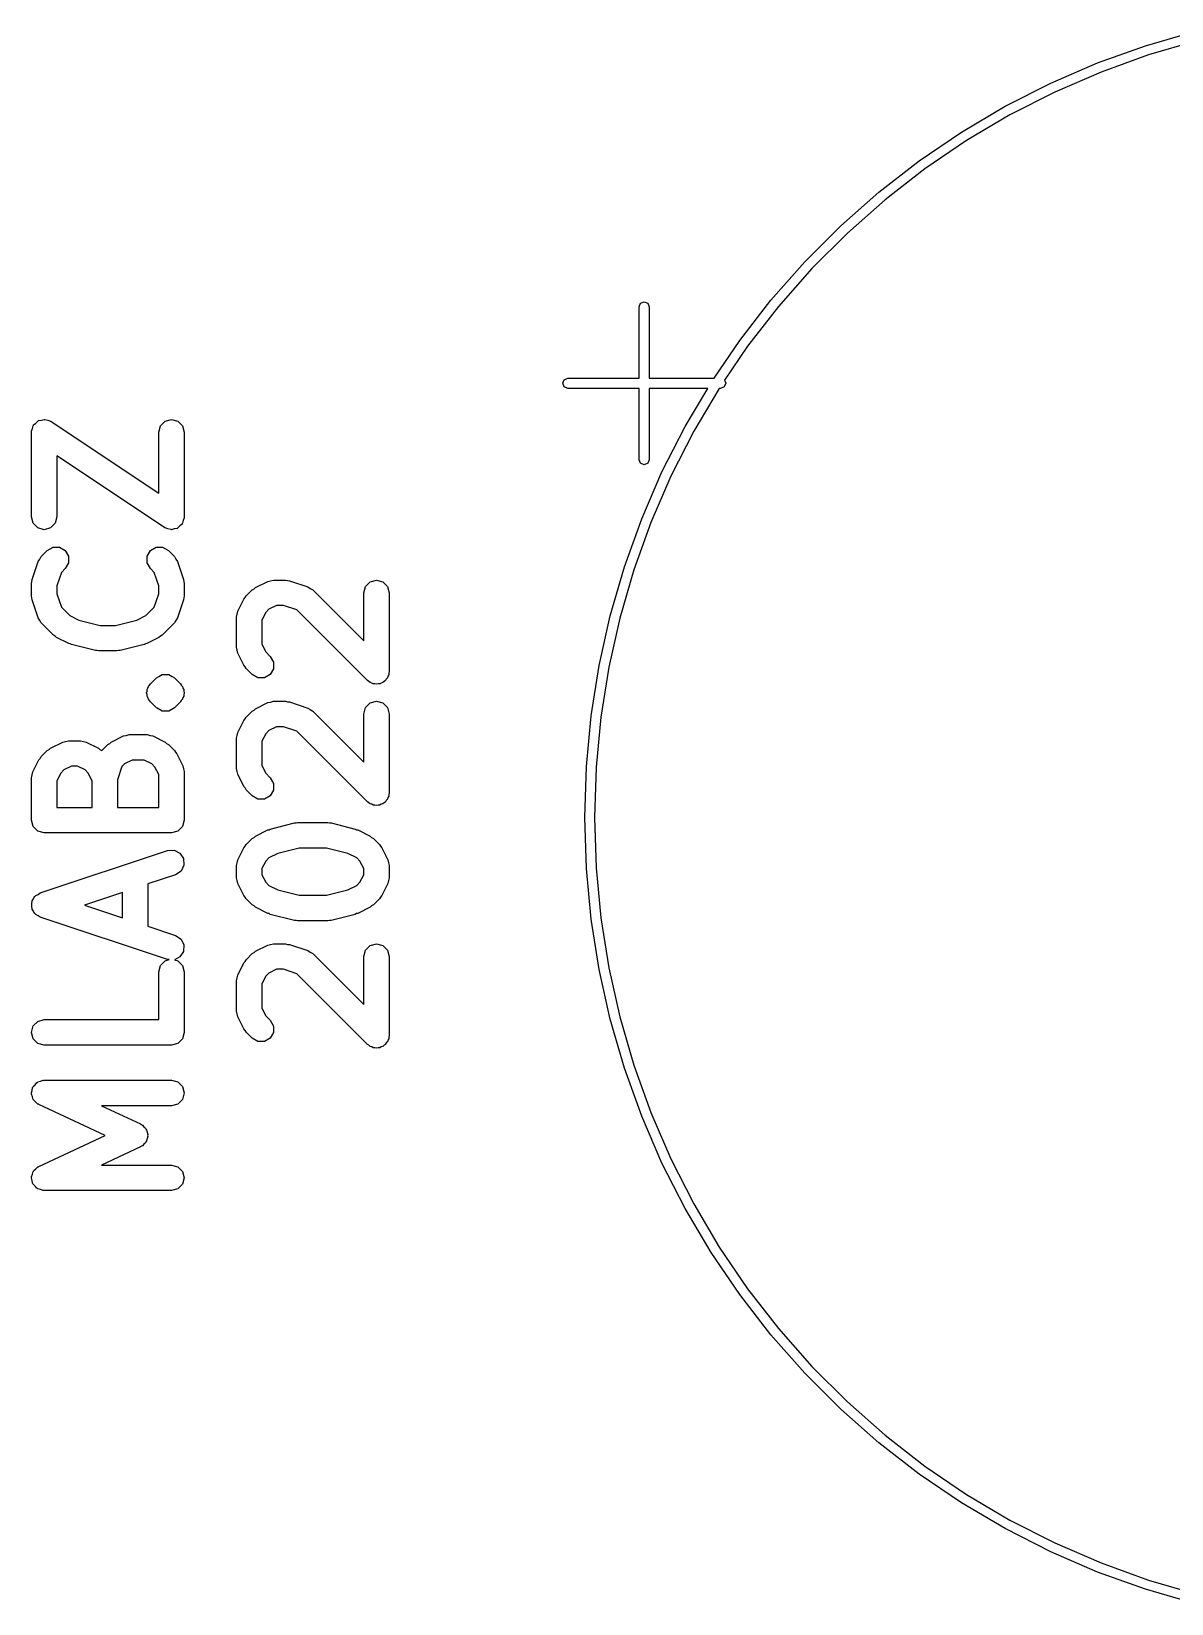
# Model space of a CAD drawing. Extents: x 0.03 to 2.37, y -0.23 to 1.87.
# Drawn here: x 0.114 to 0.643, y 1.072 to 1.802 of the extents above; entities that cross this region are included whole.
import ezdxf

# ---------------------------------------------------------------- set-up
doc = ezdxf.new("R2010")
doc.units = 0
doc.header["$MEASUREMENT"] = 0
doc.layers.add('BLACK', color=7, linetype='CONTINUOUS')

msp = doc.modelspace()

# ---------------------------------------------------------------- linework, layer by layer
at = {"layer": 'BLACK', "linetype": 'CONTINUOUS'}
for p, q in [((0.630937, 1.79496), (0.653643, 1.80156)), ((0.60869, 1.78696), (0.630937, 1.79496)), ((0.65477, 1.79717), (0.632338, 1.79065)), ((0.58699, 1.77756), (0.60869, 1.78696)), ((0.632338, 1.79065), (0.610359, 1.78274)), ((0.610359, 1.78274), (0.58892, 1.77346)), ((0.565923, 1.76683), (0.58699, 1.77756)), ((0.58892, 1.77346), (0.568107, 1.76286)), ((0.545571, 1.75479), (0.565923, 1.76683)), ((0.568107, 1.76286), (0.548, 1.75097)), ((0.526015, 1.7415), (0.545571, 1.75479)), ((0.548, 1.75097), (0.528679, 1.73784)), ((0.507332, 1.72701), (0.526015, 1.7415)), ((0.528679, 1.73784), (0.510221, 1.72352)), ((0.489596, 1.71138), (0.507332, 1.72701)), ((0.510221, 1.72352), (0.492699, 1.70807)), ((0.472876, 1.69466), (0.489596, 1.71138)), ((0.492699, 1.70807), (0.476181, 1.69155)), ((0.45724, 1.67692), (0.472876, 1.69466)), ((0.476181, 1.69155), (0.460733, 1.67403)), ((0.396085, 1.67382), (0.396777, 1.67549)), ((0.396085, 1.64075), (0.396085, 1.67382)), ((0.396777, 1.67549), (0.398447, 1.67618)), ((0.398447, 1.67618), (0.400118, 1.67549)), ((0.400118, 1.67549), (0.400809, 1.67382)), ((0.400809, 1.67382), (0.400809, 1.64075)), ((0.442748, 1.65824), (0.45724, 1.67692)), ((0.460733, 1.67403), (0.446415, 1.65557)), ((0.430862, 1.64075), (0.442748, 1.65824)), ((0.446415, 1.65557), (0.435672, 1.63976)), ((0.361344, 1.64006), (0.363014, 1.64075)), ((0.363014, 1.64075), (0.396085, 1.64075)), ((0.400809, 1.64075), (0.430862, 1.64075)), ((0.360652, 1.63839), (0.361344, 1.64006)), ((0.361344, 1.63672), (0.360652, 1.63839)), ((0.363014, 1.63602), (0.361344, 1.63672)), ((0.396085, 1.63602), (0.363014, 1.63602)), ((0.396085, 1.60295), (0.396085, 1.63602)), ((0.427886, 1.63602), (0.400809, 1.63602)), ((0.400809, 1.63602), (0.400809, 1.60295)), ((0.417422, 1.61833), (0.427886, 1.63602)), ((0.43315, 1.63602), (0.421394, 1.61615)), ((0.43388, 1.63602), (0.43315, 1.63602)), ((0.435551, 1.63672), (0.43388, 1.63602)), ((0.436243, 1.63839), (0.435551, 1.63672)), ((0.435672, 1.63976), (0.436243, 1.63839)), ((0.114659, 1.61741), (0.115007, 1.61871)), ((0.115007, 1.61871), (0.115145, 1.61885)), ((0.115145, 1.61885), (0.115207, 1.61904)), ((0.115207, 1.61904), (0.116217, 1.61992)), ((0.116217, 1.61992), (0.117168, 1.62087)), ((0.117168, 1.62087), (0.117357, 1.62092)), ((0.117357, 1.62092), (0.117503, 1.62105)), ((0.117503, 1.62105), (0.118822, 1.62132)), ((0.118822, 1.62132), (0.120121, 1.62166)), ((0.120121, 1.62166), (0.12031, 1.62161)), ((0.12031, 1.62161), (0.120501, 1.62165)), ((0.120501, 1.62165), (0.121775, 1.62122)), ((0.121775, 1.62122), (0.123074, 1.62087)), ((0.123074, 1.62087), (0.123212, 1.62074)), ((0.123212, 1.62074), (0.123397, 1.62067)), ((0.123397, 1.62067), (0.173271, 1.58742)), ((0.173271, 1.61576), (0.174062, 1.61871)), ((0.174062, 1.61871), (0.176223, 1.62087)), ((0.176223, 1.62087), (0.179176, 1.62166)), ((0.179176, 1.62166), (0.182129, 1.62087)), ((0.182129, 1.62087), (0.18429, 1.61871)), ((0.18429, 1.61871), (0.185082, 1.61576)), ((0.114215, 1.61576), (0.114266, 1.61595)), ((0.114215, 1.57639), (0.114215, 1.61576)), ((0.114228, 1.61614), (0.114659, 1.61741)), ((0.114266, 1.61595), (0.114228, 1.61614)), ((0.173271, 1.58742), (0.173271, 1.61576)), ((0.185082, 1.61576), (0.185082, 1.57639)), ((0.406687, 1.59726), (0.417422, 1.61833)), ((0.421394, 1.61615), (0.410789, 1.59533)), ((0.1759, 1.57148), (0.126026, 1.60472)), ((0.126026, 1.60472), (0.126026, 1.57639)), ((0.396777, 1.60128), (0.396085, 1.60295)), ((0.398447, 1.60059), (0.396777, 1.60128)), ((0.397297, 1.57556), (0.406687, 1.59726)), ((0.400118, 1.60128), (0.398447, 1.60059)), ((0.400809, 1.60295), (0.400118, 1.60128)), ((0.410789, 1.59533), (0.401512, 1.57389)), ((0.115007, 1.57344), (0.114215, 1.57639)), ((0.126026, 1.57639), (0.125235, 1.57344)), ((0.185069, 1.57601), (0.184638, 1.57474)), ((0.185082, 1.57639), (0.185031, 1.5762)), ((0.185031, 1.5762), (0.185069, 1.57601)), ((0.389287, 1.55332), (0.397297, 1.57556)), ((0.117168, 1.57127), (0.115007, 1.57344)), ((0.120121, 1.57048), (0.117168, 1.57127)), ((0.123074, 1.57127), (0.120121, 1.57048)), ((0.125235, 1.57344), (0.123074, 1.57127)), ((0.176085, 1.57141), (0.1759, 1.57148)), ((0.176223, 1.57127), (0.176085, 1.57141)), ((0.177522, 1.57093), (0.176223, 1.57127)), ((0.178796, 1.5705), (0.177522, 1.57093)), ((0.178987, 1.57053), (0.178796, 1.5705)), ((0.179176, 1.57048), (0.178987, 1.57053)), ((0.180475, 1.57083), (0.179176, 1.57048)), ((0.181794, 1.5711), (0.180475, 1.57083)), ((0.18194, 1.57122), (0.181794, 1.5711)), ((0.182129, 1.57127), (0.18194, 1.57122)), ((0.18308, 1.57223), (0.182129, 1.57127)), ((0.18409, 1.57311), (0.18308, 1.57223)), ((0.184152, 1.5733), (0.18409, 1.57311)), ((0.18429, 1.57344), (0.184152, 1.5733)), ((0.184638, 1.57474), (0.18429, 1.57344)), ((0.401512, 1.57389), (0.393599, 1.55191)), ((0.118757, 1.55807), (0.121569, 1.56088)), ((0.121569, 1.56088), (0.124217, 1.56241)), ((0.124217, 1.56241), (0.127274, 1.56241)), ((0.127274, 1.56241), (0.129921, 1.56088)), ((0.129921, 1.56088), (0.131449, 1.55823)), ((0.167847, 1.55823), (0.169376, 1.56088)), ((0.169376, 1.56088), (0.172023, 1.56241)), ((0.172023, 1.56241), (0.17508, 1.56241)), ((0.17508, 1.56241), (0.177728, 1.56088)), ((0.177728, 1.56088), (0.18054, 1.55807)), ((0.114518, 1.54732), (0.117331, 1.55576)), ((0.117331, 1.55576), (0.118079, 1.55689)), ((0.118079, 1.55689), (0.118757, 1.55807)), ((0.131449, 1.55518), (0.129921, 1.55253)), ((0.131449, 1.55823), (0.131449, 1.55518)), ((0.167847, 1.55518), (0.167847, 1.55823)), ((0.169376, 1.55253), (0.167847, 1.55518)), ((0.18054, 1.55807), (0.181218, 1.55689)), ((0.181218, 1.55689), (0.181966, 1.55576)), ((0.181966, 1.55576), (0.184778, 1.54732)), ((0.382691, 1.53061), (0.389287, 1.55332)), ((0.114215, 1.54546), (0.114461, 1.54637)), ((0.114461, 1.54637), (0.114518, 1.54732)), ((0.128095, 1.5507), (0.126026, 1.5445)), ((0.129921, 1.55253), (0.128095, 1.5507)), ((0.171202, 1.5507), (0.169376, 1.55253)), ((0.173271, 1.5445), (0.171202, 1.5507)), ((0.184778, 1.54732), (0.184835, 1.54637)), ((0.184835, 1.54637), (0.185082, 1.54546)), ((0.218183, 1.54371), (0.223807, 1.54652)), ((0.223807, 1.54652), (0.225137, 1.54679)), ((0.225137, 1.54679), (0.226448, 1.54714)), ((0.226448, 1.54714), (0.232073, 1.54714)), ((0.232073, 1.54714), (0.232991, 1.5469)), ((0.232991, 1.5469), (0.23394, 1.54684)), ((0.23394, 1.54684), (0.242376, 1.54403)), ((0.26914, 1.54419), (0.271302, 1.54635)), ((0.271302, 1.54635), (0.274255, 1.54714)), ((0.274255, 1.54714), (0.277208, 1.54635)), ((0.277208, 1.54635), (0.279369, 1.54419)), ((0.393599, 1.55191), (0.387082, 1.52948)), ((0.114215, 1.53983), (0.114215, 1.54546)), ((0.114461, 1.53891), (0.114215, 1.53983)), ((0.114518, 1.53796), (0.114461, 1.53891)), ((0.126026, 1.5445), (0.126026, 1.54079)), ((0.126026, 1.54079), (0.128095, 1.53458)), ((0.171202, 1.53458), (0.173271, 1.54079)), ((0.173271, 1.54079), (0.173271, 1.5445)), ((0.184835, 1.53891), (0.184778, 1.53796)), ((0.185082, 1.53983), (0.184835, 1.53891)), ((0.185082, 1.54546), (0.185082, 1.53983)), ((0.21273, 1.53825), (0.213361, 1.53897)), ((0.213361, 1.53897), (0.213836, 1.53979)), ((0.213836, 1.53979), (0.216648, 1.5426)), ((0.216648, 1.5426), (0.217472, 1.54308)), ((0.217472, 1.54308), (0.218183, 1.54371)), ((0.242376, 1.54403), (0.243509, 1.54328)), ((0.243509, 1.54328), (0.244685, 1.5426)), ((0.244685, 1.5426), (0.268349, 1.51894)), ((0.268349, 1.54124), (0.26914, 1.54419)), ((0.268349, 1.51894), (0.268349, 1.54124)), ((0.279369, 1.54419), (0.28016, 1.54124)), ((0.28016, 1.54124), (0.28016, 1.50468)), ((0.117331, 1.52953), (0.114518, 1.53796)), ((0.128095, 1.53458), (0.132056, 1.53062)), ((0.167241, 1.53062), (0.171202, 1.53458)), ((0.184778, 1.53796), (0.181966, 1.52953)), ((0.209294, 1.52999), (0.209645, 1.5313)), ((0.209645, 1.5313), (0.209918, 1.53263)), ((0.209918, 1.53263), (0.21273, 1.53825)), ((0.222865, 1.53211), (0.221105, 1.52859)), ((0.224322, 1.53357), (0.222865, 1.53211)), ((0.227842, 1.53533), (0.224322, 1.53357)), ((0.231114, 1.53533), (0.227842, 1.53533)), ((0.237319, 1.53326), (0.231114, 1.53533)), ((0.270079, 1.5005), (0.237319, 1.53326)), ((0.118079, 1.52839), (0.117331, 1.52953)), ((0.118757, 1.52722), (0.118079, 1.52839)), ((0.124382, 1.52159), (0.118757, 1.52722)), ((0.132056, 1.53062), (0.136243, 1.52853)), ((0.136243, 1.52853), (0.146157, 1.52605)), ((0.146157, 1.52605), (0.15314, 1.52605)), ((0.15314, 1.52605), (0.163054, 1.52853)), ((0.163054, 1.52853), (0.167241, 1.53062)), ((0.18054, 1.52722), (0.174915, 1.52159)), ((0.181218, 1.52839), (0.18054, 1.52722)), ((0.181966, 1.52953), (0.181218, 1.52839)), ((0.209294, 1.51593), (0.209294, 1.52999)), ((0.221105, 1.52859), (0.221105, 1.51732)), ((0.377533, 1.50753), (0.382691, 1.53061)), ((0.387082, 1.52948), (0.381986, 1.50668)), ((0.125205, 1.52112), (0.124382, 1.52159)), ((0.125916, 1.52049), (0.125205, 1.52112)), ((0.131541, 1.51768), (0.125916, 1.52049)), ((0.132179, 1.51755), (0.131541, 1.51768)), ((0.132749, 1.51723), (0.132179, 1.51755)), ((0.143998, 1.51442), (0.132749, 1.51723)), ((0.166548, 1.51723), (0.155299, 1.51442)), ((0.167118, 1.51755), (0.166548, 1.51723)), ((0.167756, 1.51768), (0.167118, 1.51755)), ((0.173381, 1.52049), (0.167756, 1.51768)), ((0.174092, 1.52112), (0.173381, 1.52049)), ((0.174915, 1.52159), (0.174092, 1.52112)), ((0.221105, 1.51732), (0.222865, 1.5138)), ((0.144726, 1.51443), (0.143998, 1.51442)), ((0.14543, 1.51424), (0.144726, 1.51443)), ((0.153867, 1.51424), (0.14543, 1.51424)), ((0.154571, 1.51443), (0.153867, 1.51424)), ((0.155299, 1.51442), (0.154571, 1.51443)), ((0.209645, 1.51462), (0.209294, 1.51593)), ((0.209918, 1.51329), (0.209645, 1.51462)), ((0.21273, 1.50766), (0.209918, 1.51329)), ((0.222865, 1.5138), (0.225, 1.51167)), ((0.225, 1.51167), (0.226528, 1.50902)), ((0.172188, 1.50182), (0.173307, 1.50247)), ((0.173307, 1.50247), (0.174835, 1.50335)), ((0.174835, 1.50335), (0.177892, 1.50335)), ((0.177892, 1.50335), (0.179421, 1.50247)), ((0.179421, 1.50247), (0.18054, 1.50182)), ((0.213361, 1.50695), (0.21273, 1.50766)), ((0.213836, 1.50613), (0.213361, 1.50695)), ((0.216648, 1.50332), (0.213836, 1.50613)), ((0.219295, 1.50179), (0.216648, 1.50332)), ((0.225, 1.50332), (0.222352, 1.50179)), ((0.226528, 1.50596), (0.225, 1.50332)), ((0.226528, 1.50902), (0.226528, 1.50596)), ((0.27957, 1.50248), (0.279369, 1.50173)), ((0.279959, 1.50315), (0.27957, 1.50248)), ((0.28016, 1.50468), (0.279959, 1.50393)), ((0.279959, 1.50393), (0.279959, 1.50315)), ((0.373834, 1.48418), (0.377533, 1.50753)), ((0.381986, 1.50668), (0.378332, 1.48361)), ((0.167646, 1.49484), (0.167847, 1.49559)), ((0.167847, 1.49409), (0.167646, 1.49484)), ((0.167847, 1.49637), (0.168236, 1.49704)), ((0.167847, 1.49559), (0.167847, 1.49637)), ((0.168236, 1.49704), (0.168437, 1.49779)), ((0.168437, 1.49779), (0.168987, 1.49834)), ((0.168987, 1.49834), (0.169118, 1.49857)), ((0.169118, 1.49857), (0.169376, 1.49901)), ((0.169376, 1.49901), (0.172188, 1.50182)), ((0.18054, 1.50182), (0.183352, 1.49901)), ((0.183352, 1.49901), (0.183352, 1.49901)), ((0.183352, 1.49901), (0.183352, 1.49901)), ((0.183352, 1.49901), (0.183609, 1.49857)), ((0.183609, 1.49857), (0.183741, 1.49834)), ((0.183741, 1.49834), (0.18429, 1.49779)), ((0.18429, 1.49779), (0.184492, 1.49704)), ((0.184492, 1.49704), (0.18488, 1.49637)), ((0.18488, 1.49637), (0.18488, 1.49559)), ((0.18488, 1.49559), (0.185082, 1.49484)), ((0.185082, 1.49484), (0.18488, 1.49409)), ((0.222352, 1.50179), (0.219295, 1.50179)), ((0.270752, 1.50011), (0.270079, 1.5005)), ((0.271302, 1.49957), (0.270752, 1.50011)), ((0.272053, 1.49936), (0.271302, 1.49957)), ((0.272726, 1.49898), (0.272053, 1.49936)), ((0.273504, 1.49898), (0.272726, 1.49898)), ((0.274255, 1.49877), (0.273504, 1.49898)), ((0.275006, 1.49898), (0.274255, 1.49877)), ((0.275783, 1.49898), (0.275006, 1.49898)), ((0.276457, 1.49936), (0.275783, 1.49898)), ((0.277208, 1.49957), (0.276457, 1.49936)), ((0.277757, 1.50011), (0.277208, 1.49957)), ((0.278431, 1.5005), (0.277757, 1.50011)), ((0.278819, 1.50118), (0.278431, 1.5005)), ((0.279369, 1.50173), (0.278819, 1.50118)), ((0.167847, 1.49331), (0.167847, 1.49409)), ((0.168236, 1.49264), (0.167847, 1.49331)), ((0.168437, 1.49188), (0.168236, 1.49264)), ((0.168987, 1.49133), (0.168437, 1.49188)), ((0.169376, 1.49066), (0.168987, 1.49133)), ((0.172188, 1.48785), (0.169376, 1.49066)), ((0.172558, 1.48764), (0.172188, 1.48785)), ((0.172188, 1.48785), (0.172188, 1.48785)), ((0.174835, 1.48632), (0.172558, 1.48764)), ((0.179873, 1.48746), (0.177892, 1.48632)), ((0.18054, 1.48785), (0.179873, 1.48746)), ((0.183352, 1.49066), (0.18054, 1.48785)), ((0.183421, 1.49078), (0.183352, 1.49066)), ((0.183741, 1.49133), (0.183421, 1.49078)), ((0.18429, 1.49188), (0.183741, 1.49133)), ((0.184492, 1.49264), (0.18429, 1.49188)), ((0.18488, 1.49331), (0.184492, 1.49264)), ((0.18488, 1.49409), (0.18488, 1.49331)), ((0.217472, 1.48683), (0.218183, 1.48746)), ((0.218183, 1.48746), (0.223807, 1.49028)), ((0.223807, 1.49028), (0.225137, 1.49055)), ((0.225137, 1.49055), (0.226448, 1.4909)), ((0.226448, 1.4909), (0.232073, 1.4909)), ((0.232073, 1.4909), (0.232991, 1.49065)), ((0.232991, 1.49065), (0.23394, 1.4906)), ((0.23394, 1.4906), (0.242376, 1.48778)), ((0.242376, 1.48778), (0.243509, 1.48704)), ((0.268349, 1.48499), (0.26914, 1.48795)), ((0.26914, 1.48795), (0.271302, 1.49011)), ((0.271302, 1.49011), (0.274255, 1.4909)), ((0.274255, 1.4909), (0.277208, 1.49011)), ((0.277208, 1.49011), (0.279369, 1.48795)), ((0.279369, 1.48795), (0.28016, 1.48499)), ((0.177892, 1.48632), (0.174835, 1.48632)), ((0.209918, 1.47639), (0.21273, 1.48201)), ((0.21273, 1.48201), (0.213361, 1.48272)), ((0.213361, 1.48272), (0.213836, 1.48355)), ((0.213836, 1.48355), (0.216648, 1.48636)), ((0.216648, 1.48636), (0.217472, 1.48683)), ((0.243509, 1.48704), (0.244685, 1.48636)), ((0.244685, 1.48636), (0.268349, 1.46269)), ((0.268349, 1.46269), (0.268349, 1.48499)), ((0.28016, 1.48499), (0.28016, 1.44844)), ((0.371609, 1.46064), (0.373834, 1.48418)), ((0.378332, 1.48361), (0.376133, 1.46036)), ((0.151226, 1.472), (0.15685, 1.47481)), ((0.15685, 1.47481), (0.15818, 1.47508)), ((0.15818, 1.47508), (0.159491, 1.47543)), ((0.159491, 1.47543), (0.167927, 1.47543)), ((0.167927, 1.47543), (0.169239, 1.47508)), ((0.169239, 1.47508), (0.170568, 1.47481)), ((0.170568, 1.47481), (0.176193, 1.472)), ((0.209294, 1.47375), (0.209645, 1.47506)), ((0.209294, 1.45969), (0.209294, 1.47375)), ((0.209645, 1.47506), (0.209918, 1.47639)), ((0.222865, 1.47587), (0.221105, 1.47235)), ((0.224322, 1.47733), (0.222865, 1.47587)), ((0.227842, 1.47909), (0.224322, 1.47733)), ((0.231114, 1.47909), (0.227842, 1.47909)), ((0.237319, 1.47702), (0.231114, 1.47909)), ((0.270079, 1.44426), (0.237319, 1.47702)), ((0.118757, 1.46527), (0.121569, 1.46808)), ((0.121569, 1.46808), (0.122393, 1.46855)), ((0.122393, 1.46855), (0.123104, 1.46919)), ((0.123104, 1.46919), (0.128728, 1.472)), ((0.128728, 1.472), (0.130058, 1.47227)), ((0.130058, 1.47227), (0.131369, 1.47262)), ((0.131369, 1.47262), (0.136994, 1.47262)), ((0.136994, 1.47262), (0.138305, 1.47227)), ((0.138305, 1.47227), (0.139635, 1.472)), ((0.139635, 1.472), (0.145259, 1.46919)), ((0.145259, 1.46919), (0.145971, 1.46855)), ((0.145971, 1.46855), (0.146794, 1.46808)), ((0.146794, 1.46808), (0.146848, 1.46803)), ((0.146848, 1.46803), (0.146879, 1.46808)), ((0.146879, 1.46808), (0.149691, 1.47089)), ((0.149691, 1.47089), (0.150514, 1.47137)), ((0.150514, 1.47137), (0.151226, 1.472)), ((0.176193, 1.472), (0.176904, 1.47137)), ((0.176904, 1.47137), (0.177728, 1.47089)), ((0.177728, 1.47089), (0.18054, 1.46808)), ((0.18054, 1.46808), (0.181015, 1.46726)), ((0.181015, 1.46726), (0.181646, 1.46654)), ((0.181646, 1.46654), (0.184458, 1.46092)), ((0.221105, 1.47235), (0.221105, 1.46108)), ((0.114839, 1.45811), (0.117651, 1.46373)), ((0.117651, 1.46373), (0.118282, 1.46444)), ((0.118282, 1.46444), (0.118757, 1.46527)), ((0.129243, 1.45905), (0.127787, 1.45759)), ((0.132764, 1.46081), (0.129243, 1.45905)), ((0.1356, 1.46081), (0.132764, 1.46081)), ((0.13912, 1.45905), (0.1356, 1.46081)), ((0.140577, 1.45759), (0.13912, 1.45905)), ((0.156216, 1.46071), (0.154148, 1.45451)), ((0.157365, 1.46186), (0.156216, 1.46071)), ((0.160885, 1.46362), (0.157365, 1.46186)), ((0.166533, 1.46362), (0.160885, 1.46362)), ((0.170054, 1.46186), (0.166533, 1.46362)), ((0.17151, 1.46041), (0.170054, 1.46186)), ((0.173271, 1.45688), (0.17151, 1.46041)), ((0.184458, 1.46092), (0.18473, 1.45959)), ((0.18473, 1.45959), (0.185082, 1.45828)), ((0.185082, 1.45828), (0.185082, 1.43578)), ((0.209645, 1.45837), (0.209294, 1.45969)), ((0.209918, 1.45704), (0.209645, 1.45837)), ((0.221105, 1.46108), (0.222865, 1.45756)), ((0.370866, 1.43701), (0.371609, 1.46064)), ((0.376133, 1.46036), (0.375399, 1.43701)), ((0.114215, 1.45547), (0.114567, 1.45678)), ((0.114215, 1.43578), (0.114215, 1.45547)), ((0.114567, 1.45678), (0.114839, 1.45811)), ((0.127787, 1.45759), (0.126026, 1.45407)), ((0.126026, 1.45407), (0.126026, 1.44169)), ((0.142337, 1.45407), (0.140577, 1.45759)), ((0.142337, 1.44169), (0.142337, 1.45407)), ((0.154148, 1.45451), (0.154148, 1.44169)), ((0.173271, 1.44169), (0.173271, 1.45688)), ((0.21273, 1.45142), (0.209918, 1.45704)), ((0.213361, 1.45071), (0.21273, 1.45142)), ((0.222865, 1.45756), (0.225, 1.45542)), ((0.225, 1.45542), (0.226528, 1.45278)), ((0.226528, 1.45278), (0.226528, 1.44972)), ((0.213836, 1.44988), (0.213361, 1.45071)), ((0.216648, 1.44707), (0.213836, 1.44988)), ((0.219295, 1.44554), (0.216648, 1.44707)), ((0.222352, 1.44554), (0.219295, 1.44554)), ((0.225, 1.44707), (0.222352, 1.44554)), ((0.226528, 1.44972), (0.225, 1.44707)), ((0.270752, 1.44387), (0.270079, 1.44426)), ((0.271302, 1.44332), (0.270752, 1.44387)), ((0.277757, 1.44387), (0.277208, 1.44332)), ((0.278431, 1.44426), (0.277757, 1.44387)), ((0.278819, 1.44493), (0.278431, 1.44426)), ((0.279369, 1.44548), (0.278819, 1.44493)), ((0.27957, 1.44623), (0.279369, 1.44548)), ((0.279959, 1.44691), (0.27957, 1.44623)), ((0.28016, 1.44844), (0.279959, 1.44769)), ((0.279959, 1.44769), (0.279959, 1.44691)), ((0.126026, 1.44169), (0.142337, 1.44169)), ((0.154148, 1.44169), (0.173271, 1.44169)), ((0.272053, 1.44312), (0.271302, 1.44332)), ((0.272726, 1.44273), (0.272053, 1.44312)), ((0.273504, 1.44273), (0.272726, 1.44273)), ((0.274255, 1.44253), (0.273504, 1.44273)), ((0.275006, 1.44273), (0.274255, 1.44253)), ((0.275783, 1.44273), (0.275006, 1.44273)), ((0.276457, 1.44312), (0.275783, 1.44273)), ((0.277208, 1.44332), (0.276457, 1.44312)), ((0.371609, 1.41337), (0.370866, 1.43701)), ((0.375399, 1.43701), (0.376133, 1.41366)), ((0.115007, 1.43283), (0.114215, 1.43578)), ((0.117168, 1.43067), (0.115007, 1.43283)), ((0.120121, 1.42988), (0.117168, 1.43067)), ((0.179176, 1.42988), (0.120121, 1.42988)), ((0.182129, 1.43067), (0.179176, 1.42988)), ((0.18429, 1.43283), (0.182129, 1.43067)), ((0.185082, 1.43578), (0.18429, 1.43283)), ((0.218183, 1.42841), (0.223807, 1.43122)), ((0.223807, 1.43122), (0.224446, 1.43135)), ((0.224446, 1.43135), (0.225016, 1.43167)), ((0.225016, 1.43167), (0.236265, 1.43448)), ((0.236265, 1.43448), (0.236993, 1.43447)), ((0.236993, 1.43447), (0.237697, 1.43466)), ((0.237697, 1.43466), (0.251758, 1.43466)), ((0.251758, 1.43466), (0.252461, 1.43447)), ((0.252461, 1.43447), (0.25319, 1.43448)), ((0.25319, 1.43448), (0.264438, 1.43167)), ((0.264438, 1.43167), (0.265008, 1.43135)), ((0.265008, 1.43135), (0.265647, 1.43122)), ((0.265647, 1.43122), (0.271271, 1.42841)), ((0.177309, 1.4217), (0.18036, 1.42188)), ((0.18036, 1.42188), (0.183094, 1.42052)), ((0.209918, 1.41733), (0.21273, 1.42296)), ((0.21273, 1.42296), (0.213361, 1.42367)), ((0.213361, 1.42367), (0.213836, 1.42449)), ((0.213836, 1.42449), (0.216648, 1.4273)), ((0.216648, 1.4273), (0.217472, 1.42778)), ((0.217472, 1.42778), (0.218183, 1.42841)), ((0.238424, 1.42285), (0.228509, 1.42037)), ((0.251031, 1.42285), (0.238424, 1.42285)), ((0.260945, 1.42037), (0.251031, 1.42285)), ((0.271271, 1.42841), (0.271983, 1.42778)), ((0.271983, 1.42778), (0.272806, 1.4273)), ((0.272806, 1.4273), (0.275618, 1.42449)), ((0.275618, 1.42449), (0.276094, 1.42367)), ((0.276094, 1.42367), (0.276725, 1.42296)), ((0.276725, 1.42296), (0.279537, 1.41733)), ((0.118253, 1.40201), (0.177309, 1.4217)), ((0.183094, 1.42052), (0.184779, 1.41796)), ((0.184962, 1.41491), (0.183595, 1.41218)), ((0.184779, 1.41796), (0.184962, 1.41491)), ((0.209294, 1.41469), (0.209645, 1.416)), ((0.209294, 1.40907), (0.209294, 1.41469)), ((0.209645, 1.416), (0.209918, 1.41733)), ((0.222865, 1.41682), (0.221105, 1.4133)), ((0.224322, 1.41827), (0.222865, 1.41682)), ((0.228509, 1.42037), (0.224322, 1.41827)), ((0.265132, 1.41827), (0.260945, 1.42037)), ((0.266589, 1.41682), (0.265132, 1.41827)), ((0.268349, 1.4133), (0.266589, 1.41682)), ((0.279537, 1.41733), (0.279809, 1.416)), ((0.279809, 1.416), (0.28016, 1.41469)), ((0.28016, 1.41469), (0.28016, 1.40907)), ((0.181044, 1.41049), (0.168209, 1.40622)), ((0.183595, 1.41218), (0.181044, 1.41049)), ((0.209645, 1.40776), (0.209294, 1.40907)), ((0.209918, 1.40643), (0.209645, 1.40776)), ((0.221105, 1.4133), (0.221105, 1.41046)), ((0.221105, 1.41046), (0.222865, 1.40694)), ((0.266589, 1.40694), (0.268349, 1.41046)), ((0.268349, 1.41046), (0.268349, 1.4133)), ((0.279809, 1.40776), (0.279537, 1.40643)), ((0.28016, 1.40907), (0.279809, 1.40776)), ((0.373834, 1.38984), (0.371609, 1.41337)), ((0.376133, 1.41366), (0.378332, 1.3904)), ((0.115172, 1.39927), (0.115702, 1.40033)), ((0.115702, 1.40033), (0.116004, 1.40053)), ((0.116004, 1.40053), (0.116203, 1.40083)), ((0.116203, 1.40083), (0.117264, 1.40136)), ((0.117264, 1.40136), (0.118253, 1.40201)), ((0.156398, 1.40228), (0.138796, 1.39641)), ((0.156398, 1.39054), (0.156398, 1.40228)), ((0.168209, 1.40622), (0.168209, 1.38661)), ((0.21273, 1.4008), (0.209918, 1.40643)), ((0.213361, 1.40009), (0.21273, 1.4008)), ((0.213836, 1.39927), (0.213361, 1.40009)), ((0.222865, 1.40694), (0.224322, 1.40548)), ((0.224322, 1.40548), (0.228509, 1.40339)), ((0.228509, 1.40339), (0.238424, 1.40091)), ((0.238424, 1.40091), (0.251031, 1.40091)), ((0.251031, 1.40091), (0.260945, 1.40339)), ((0.260945, 1.40339), (0.265132, 1.40548)), ((0.265132, 1.40548), (0.266589, 1.40694)), ((0.276094, 1.40009), (0.275618, 1.39927)), ((0.276725, 1.4008), (0.276094, 1.40009)), ((0.279537, 1.40643), (0.276725, 1.4008)), ((0.114335, 1.3976), (0.114497, 1.39792)), ((0.114406, 1.39641), (0.114335, 1.3976)), ((0.114335, 1.39523), (0.114406, 1.39641)), ((0.114497, 1.3949), (0.114335, 1.39523)), ((0.114497, 1.39792), (0.114518, 1.39828)), ((0.114518, 1.39454), (0.114497, 1.3949)), ((0.114518, 1.39828), (0.115172, 1.39927)), ((0.115172, 1.39355), (0.114518, 1.39454)), ((0.115702, 1.39249), (0.115172, 1.39355)), ((0.138796, 1.39641), (0.156398, 1.39054)), ((0.216648, 1.39645), (0.213836, 1.39927)), ((0.217471, 1.39598), (0.216648, 1.39645)), ((0.218183, 1.39535), (0.217471, 1.39598)), ((0.223807, 1.39254), (0.218183, 1.39535)), ((0.271271, 1.39535), (0.265647, 1.39254)), ((0.271983, 1.39598), (0.271271, 1.39535)), ((0.272806, 1.39645), (0.271983, 1.39598)), ((0.275618, 1.39927), (0.272806, 1.39645)), ((0.116004, 1.39229), (0.115702, 1.39249)), ((0.116203, 1.39199), (0.116004, 1.39229)), ((0.117264, 1.39146), (0.116203, 1.39199)), ((0.118253, 1.39081), (0.117264, 1.39146)), ((0.177309, 1.37112), (0.118253, 1.39081)), ((0.168209, 1.38661), (0.181044, 1.38233)), ((0.224446, 1.39241), (0.223807, 1.39254)), ((0.225016, 1.39209), (0.224446, 1.39241)), ((0.236265, 1.38928), (0.225016, 1.39209)), ((0.236993, 1.38929), (0.236265, 1.38928)), ((0.237697, 1.3891), (0.236993, 1.38929)), ((0.251758, 1.3891), (0.237697, 1.3891)), ((0.252461, 1.38929), (0.251758, 1.3891)), ((0.25319, 1.38928), (0.252461, 1.38929)), ((0.264438, 1.39209), (0.25319, 1.38928)), ((0.265008, 1.39241), (0.264438, 1.39209)), ((0.265647, 1.39254), (0.265008, 1.39241)), ((0.377533, 1.36648), (0.373834, 1.38984)), ((0.378332, 1.3904), (0.381986, 1.36733)), ((0.181044, 1.38233), (0.183595, 1.38064)), ((0.183595, 1.38064), (0.184962, 1.37791)), ((0.223807, 1.37779), (0.225137, 1.37806)), ((0.225137, 1.37806), (0.226448, 1.37841)), ((0.226448, 1.37841), (0.232073, 1.37841)), ((0.232073, 1.37841), (0.232991, 1.37817)), ((0.232991, 1.37817), (0.23394, 1.37811)), ((0.23394, 1.37811), (0.242376, 1.3753)), ((0.271302, 1.37762), (0.274255, 1.37841)), ((0.274255, 1.37841), (0.277208, 1.37762)), ((0.176223, 1.37059), (0.178043, 1.37108)), ((0.178043, 1.37108), (0.177309, 1.37112)), ((0.183094, 1.37231), (0.180523, 1.37102)), ((0.180523, 1.37102), (0.182129, 1.37059)), ((0.184779, 1.37486), (0.183094, 1.37231)), ((0.184962, 1.37791), (0.184779, 1.37486)), ((0.213361, 1.37024), (0.213836, 1.37106)), ((0.213836, 1.37106), (0.216648, 1.37387)), ((0.216648, 1.37387), (0.217472, 1.37435)), ((0.217472, 1.37435), (0.218183, 1.37498)), ((0.218183, 1.37498), (0.223807, 1.37779)), ((0.242376, 1.3753), (0.243509, 1.37455)), ((0.243509, 1.37455), (0.244685, 1.37387)), ((0.244685, 1.37387), (0.268349, 1.35021)), ((0.268349, 1.37251), (0.26914, 1.37546)), ((0.268349, 1.35021), (0.268349, 1.37251)), ((0.26914, 1.37546), (0.271302, 1.37762)), ((0.277208, 1.37762), (0.279369, 1.37546)), ((0.279369, 1.37546), (0.28016, 1.37251)), ((0.28016, 1.37251), (0.28016, 1.33595)), ((0.173271, 1.36548), (0.174062, 1.36843)), ((0.173271, 1.34326), (0.173271, 1.36548)), ((0.174062, 1.36843), (0.176223, 1.37059)), ((0.182129, 1.37059), (0.18429, 1.36843)), ((0.18429, 1.36843), (0.185082, 1.36548)), ((0.185082, 1.36548), (0.185082, 1.33736)), ((0.209645, 1.36257), (0.209918, 1.3639)), ((0.209918, 1.3639), (0.21273, 1.36953)), ((0.21273, 1.36953), (0.213361, 1.37024)), ((0.224322, 1.36484), (0.222865, 1.36339)), ((0.227842, 1.3666), (0.224322, 1.36484)), ((0.231114, 1.3666), (0.227842, 1.3666)), ((0.237319, 1.36453), (0.231114, 1.3666)), ((0.270079, 1.33177), (0.237319, 1.36453)), ((0.382691, 1.34341), (0.377533, 1.36648)), ((0.381986, 1.36733), (0.387082, 1.34453)), ((0.209294, 1.36126), (0.209645, 1.36257)), ((0.209294, 1.3472), (0.209294, 1.36126)), ((0.222865, 1.36339), (0.221105, 1.35987)), ((0.221105, 1.35987), (0.221105, 1.34859)), ((0.115007, 1.34031), (0.117168, 1.34247)), ((0.117168, 1.34247), (0.120121, 1.34326)), ((0.120121, 1.34326), (0.173271, 1.34326)), ((0.209645, 1.34589), (0.209294, 1.3472)), ((0.209918, 1.34456), (0.209645, 1.34589)), ((0.21273, 1.33893), (0.209918, 1.34456)), ((0.221105, 1.34859), (0.222865, 1.34507)), ((0.222865, 1.34507), (0.225, 1.34294)), ((0.225, 1.34294), (0.226528, 1.34029)), ((0.389287, 1.3207), (0.382691, 1.34341)), ((0.387082, 1.34453), (0.393599, 1.3221)), ((0.114215, 1.33736), (0.115007, 1.34031)), ((0.115007, 1.3344), (0.114215, 1.33736)), ((0.117168, 1.33224), (0.115007, 1.3344)), ((0.18429, 1.3344), (0.182129, 1.33224)), ((0.185082, 1.33736), (0.18429, 1.3344)), ((0.213361, 1.33822), (0.21273, 1.33893)), ((0.213836, 1.3374), (0.213361, 1.33822)), ((0.216648, 1.33459), (0.213836, 1.3374)), ((0.219295, 1.33306), (0.216648, 1.33459)), ((0.225, 1.33459), (0.222352, 1.33306)), ((0.226528, 1.33723), (0.225, 1.33459)), ((0.226528, 1.34029), (0.226528, 1.33723)), ((0.279959, 1.33442), (0.27957, 1.33375)), ((0.28016, 1.33595), (0.279959, 1.3352)), ((0.279959, 1.3352), (0.279959, 1.33442)), ((0.120121, 1.33145), (0.117168, 1.33224)), ((0.179176, 1.33145), (0.120121, 1.33145)), ((0.182129, 1.33224), (0.179176, 1.33145)), ((0.222352, 1.33306), (0.219295, 1.33306)), ((0.270752, 1.33139), (0.270079, 1.33177)), ((0.271302, 1.33084), (0.270752, 1.33139)), ((0.272053, 1.33063), (0.271302, 1.33084)), ((0.272726, 1.33025), (0.272053, 1.33063)), ((0.273504, 1.33025), (0.272726, 1.33025)), ((0.274255, 1.33004), (0.273504, 1.33025)), ((0.275006, 1.33025), (0.274255, 1.33004)), ((0.275783, 1.33025), (0.275006, 1.33025)), ((0.276457, 1.33063), (0.275783, 1.33025)), ((0.277208, 1.33084), (0.276457, 1.33063)), ((0.277757, 1.33139), (0.277208, 1.33084)), ((0.278431, 1.33177), (0.277757, 1.33139)), ((0.278819, 1.33245), (0.278431, 1.33177)), ((0.279369, 1.333), (0.278819, 1.33245)), ((0.27957, 1.33375), (0.279369, 1.333)), ((0.397297, 1.29845), (0.389287, 1.3207)), ((0.393599, 1.3221), (0.401512, 1.30012)), ((0.115007, 1.31219), (0.115912, 1.31309)), ((0.115912, 1.31309), (0.116735, 1.31407)), ((0.116735, 1.31407), (0.116982, 1.31416)), ((0.116982, 1.31416), (0.117168, 1.31435)), ((0.117168, 1.31435), (0.118405, 1.31468)), ((0.118405, 1.31468), (0.119608, 1.31512)), ((0.119608, 1.31512), (0.119867, 1.31507)), ((0.119867, 1.31507), (0.120121, 1.31514)), ((0.120121, 1.31514), (0.179176, 1.31514)), ((0.179176, 1.31514), (0.182129, 1.31435)), ((0.182129, 1.31435), (0.18429, 1.31219)), ((0.114215, 1.30924), (0.114547, 1.31047)), ((0.114283, 1.30898), (0.114215, 1.30924)), ((0.114238, 1.30872), (0.114283, 1.30898)), ((0.114675, 1.30752), (0.114238, 1.30872)), ((0.114547, 1.31047), (0.114769, 1.31173)), ((0.115007, 1.30628), (0.114675, 1.30752)), ((0.114769, 1.31173), (0.114939, 1.31193)), ((0.114939, 1.31193), (0.115007, 1.31219)), ((0.115193, 1.3061), (0.115007, 1.30628)), ((0.115282, 1.30585), (0.115193, 1.3061)), ((0.116263, 1.30503), (0.115282, 1.30585)), ((0.18429, 1.30628), (0.182129, 1.30412)), ((0.18429, 1.31219), (0.185082, 1.30924)), ((0.185082, 1.30924), (0.18429, 1.30628)), ((0.117168, 1.30412), (0.116263, 1.30503)), ((0.117422, 1.30405), (0.117168, 1.30412)), ((0.117624, 1.30388), (0.117422, 1.30405)), ((0.148338, 1.28955), (0.117624, 1.30388)), ((0.179176, 1.30333), (0.14674, 1.30333)), ((0.14674, 1.30333), (0.164801, 1.2949)), ((0.182129, 1.30412), (0.179176, 1.30333)), ((0.406687, 1.27675), (0.397297, 1.29845)), ((0.401512, 1.30012), (0.410789, 1.27868)), ((0.164801, 1.2949), (0.165199, 1.29457)), ((0.165199, 1.29457), (0.165689, 1.29439)), ((0.165689, 1.29439), (0.166352, 1.2936)), ((0.166352, 1.2936), (0.167142, 1.29294)), ((0.167142, 1.29294), (0.16732, 1.29245)), ((0.16732, 1.29245), (0.167655, 1.29205)), ((0.167655, 1.29205), (0.167834, 1.29103)), ((0.167834, 1.29103), (0.168186, 1.29006)), ((0.117624, 1.27522), (0.148338, 1.28955)), ((0.164801, 1.2842), (0.14674, 1.27577)), ((0.165199, 1.28453), (0.164801, 1.2842)), ((0.165689, 1.28471), (0.165199, 1.28453)), ((0.166352, 1.2855), (0.165689, 1.28471)), ((0.167142, 1.28616), (0.166352, 1.2855)), ((0.16732, 1.28665), (0.167142, 1.28616)), ((0.167655, 1.28705), (0.16732, 1.28665)), ((0.167834, 1.28807), (0.167655, 1.28705)), ((0.168186, 1.28904), (0.167834, 1.28807)), ((0.168186, 1.29006), (0.168096, 1.28955)), ((0.168096, 1.28955), (0.168186, 1.28904)), ((0.417422, 1.25569), (0.406687, 1.27675)), ((0.410789, 1.27868), (0.421394, 1.25787)), ((0.114215, 1.26987), (0.114283, 1.27012)), ((0.114547, 1.26863), (0.114215, 1.26987)), ((0.114238, 1.27038), (0.114675, 1.27158)), ((0.114283, 1.27012), (0.114238, 1.27038)), ((0.114675, 1.27158), (0.115007, 1.27282)), ((0.115007, 1.27282), (0.115193, 1.273)), ((0.115193, 1.273), (0.115282, 1.27325)), ((0.115282, 1.27325), (0.116263, 1.27407)), ((0.116263, 1.27407), (0.117168, 1.27498)), ((0.117168, 1.27498), (0.117422, 1.27505)), ((0.117422, 1.27505), (0.117624, 1.27522)), ((0.14674, 1.27577), (0.179176, 1.27577)), ((0.179176, 1.27577), (0.182129, 1.27498)), ((0.182129, 1.27498), (0.18429, 1.27282)), ((0.18429, 1.27282), (0.185082, 1.26987)), ((0.185082, 1.26987), (0.18429, 1.26691)), ((0.114769, 1.26737), (0.114547, 1.26863)), ((0.114939, 1.26717), (0.114769, 1.26737)), ((0.115007, 1.26691), (0.114939, 1.26717)), ((0.115912, 1.26601), (0.115007, 1.26691)), ((0.116735, 1.26503), (0.115912, 1.26601)), ((0.116982, 1.26494), (0.116735, 1.26503)), ((0.117168, 1.26475), (0.116982, 1.26494)), ((0.118405, 1.26442), (0.117168, 1.26475)), ((0.119608, 1.26398), (0.118405, 1.26442)), ((0.119867, 1.26403), (0.119608, 1.26398)), ((0.120121, 1.26396), (0.119867, 1.26403)), ((0.179176, 1.26396), (0.120121, 1.26396)), ((0.182129, 1.26475), (0.179176, 1.26396)), ((0.18429, 1.26691), (0.182129, 1.26475)), ((0.429458, 1.23533), (0.417422, 1.25569)), ((0.421394, 1.25787), (0.433285, 1.23776)), ((0.442748, 1.21578), (0.429458, 1.23533)), ((0.433285, 1.23776), (0.446415, 1.21844)), ((0.446415, 1.21844), (0.460733, 1.19999)), ((0.45724, 1.1971), (0.442748, 1.21578)), ((0.472876, 1.17936), (0.45724, 1.1971)), ((0.460733, 1.19999), (0.476181, 1.18246)), ((0.476181, 1.18246), (0.492699, 1.16594)), ((0.489596, 1.16264), (0.472876, 1.17936)), ((0.507332, 1.147), (0.489596, 1.16264)), ((0.492699, 1.16594), (0.510221, 1.1505)), ((0.526015, 1.13251), (0.507332, 1.147)), ((0.510221, 1.1505), (0.528679, 1.13618)), ((0.545571, 1.11922), (0.526015, 1.13251)), ((0.528679, 1.13618), (0.548, 1.12305)), ((0.548, 1.12305), (0.568107, 1.11116)), ((0.565923, 1.10719), (0.545571, 1.11922)), ((0.568107, 1.11116), (0.58892, 1.10055)), ((0.58699, 1.09645), (0.565923, 1.10719)), ((0.60869, 1.08706), (0.58699, 1.09645)), ((0.58892, 1.10055), (0.610359, 1.09128)), ((0.630937, 1.07905), (0.60869, 1.08706)), ((0.610359, 1.09128), (0.632338, 1.08336)), ((0.632338, 1.08336), (0.65477, 1.07685)), ((0.653643, 1.07245), (0.630937, 1.07905))]:
    msp.add_line(p, q, dxfattribs=at)

doc.saveas('drawing.dxf')
